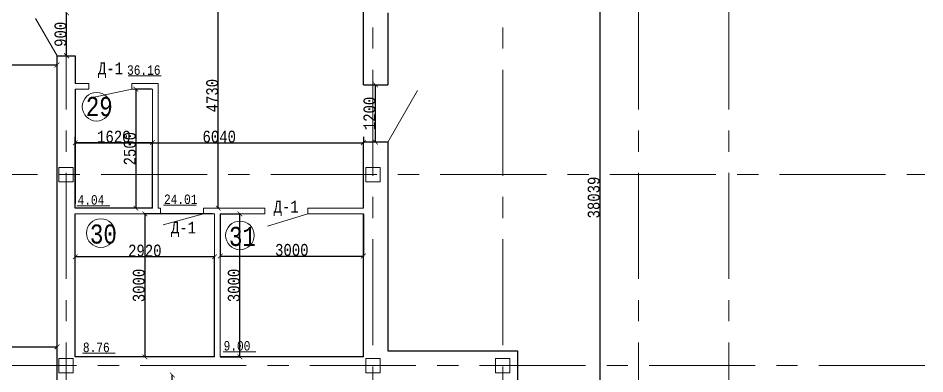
# Model space of a CAD drawing. Header units: millimetres. Extents: x -689206 to 4969298, y -1019800 to 703299.
# Drawn here: x 89436 to 108443, y -355628 to -348163 of the extents above; entities that cross this region are included whole.
import ezdxf

# ---------------------------------------------------------------- set-up
doc = ezdxf.new("R2010")
doc.units = ezdxf.units.MM
doc.linetypes.add('осеваяX2', pattern=[101.6, 63.5, -12.7, 12.7, -12.7])
doc.layers.add('РАЗМЕРЫ', color=7, linetype='Continuous', lineweight=9)
doc.layers.add('стены', color=7, linetype='Continuous', lineweight=20)
doc.layers.add('четотам', color=7, linetype='Continuous')
doc.styles.add('Аннотативный', font='isocteur.ttf', dxfattribs={"width": 0.7, "height": 250})
doc.dimstyles.new('Аннотативный', dxfattribs={"dimscale": 0, "dimtxt": 250, "dimasz": 100, "dimexe": 1.25, "dimexo": 0.625, "dimtad": 1, "dimdec": 0, "dimtxsty": 'Аннотативный', "dimblk": 'ARCHTICK', "dimcen": 2.5, "dimadec": 0, "dimazin": 0, "dimtfac": 1, "dimtdec": 0, "dimtmove": 0, "dimatfit": 3, "dimfxl": 1, "dimarcsym": 0})

# ---------------------------------------------------------------- blocks, each defined once
blk = doc.blocks.new('_ArchTick')
at = {"color": 0, "linetype": 'ByBlock', "const_width": 0.15}
blk.add_lwpolyline([(-0.5, -0.5), (0.5, 0.5)], dxfattribs=at)
blk = doc.blocks.new('*D1693')
at = {"layer": 'Defpoints', "color": 0, "lineweight": 20, "transparency": 16777216}
for p in [(93510, -352273), (92092, -355273), (93553, -355273)]:
    blk.add_point(p, dxfattribs=at)
at = {"layer": 'стены', "color": 0, "lineweight": -2, "transparency": 16777216}
for p, q in [((93509, -352273), (92091, -352273)), ((92092, -352273), (92092, -355273)), ((93552, -355273), (92091, -355273))]:
    blk.add_line(p, q, dxfattribs=at)
at = {"layer": 'стены', "color": 0, "lineweight": -2, "transparency": 16777216, "xscale": 100, "yscale": 100, "zscale": 100}
for p, rotation in [((92092, -352273), 90), ((92092, -355273), 270)]:
    blk.add_blockref('_ArchTick', p, dxfattribs=dict(at, rotation=rotation))
at = {"layer": 'стены', "color": 0, "lineweight": 5, "transparency": 16777216, "insert": (91967, -353773), "char_height": 250, "attachment_point": 5, "rotation": 90, "style": 'Аннотативный'}
blk.add_mtext('3000', dxfattribs=at)
blk = doc.blocks.new('*D1694')
at = {"layer": 'Defpoints', "color": 0, "lineweight": 20, "transparency": 16777216}
for p in [(90632, -353169), (90632, -355273), (93553, -355273)]:
    blk.add_point(p, dxfattribs=at)
at = {"layer": 'стены', "color": 0, "lineweight": -2, "transparency": 16777216}
for p, q in [((90632, -355273), (90632, -353167)), ((93553, -353169), (90632, -353169)), ((93553, -355273), (93553, -353167))]:
    blk.add_line(p, q, dxfattribs=at)
at = {"layer": 'стены', "color": 0, "lineweight": -2, "transparency": 16777216, "xscale": 100, "yscale": 100, "zscale": 100, "rotation": 180}
blk.add_blockref('_ArchTick', (90632, -353169), dxfattribs=at)
at = {"layer": 'стены', "color": 0, "lineweight": -2, "transparency": 16777216, "xscale": 100, "yscale": 100, "zscale": 100}
blk.add_blockref('_ArchTick', (93553, -353169), dxfattribs=at)
at = {"layer": 'стены', "color": 0, "lineweight": 5, "transparency": 16777216, "insert": (92092, -353043), "char_height": 250, "attachment_point": 5, "style": 'Аннотативный'}
blk.add_mtext('2920', dxfattribs=at)
blk = doc.blocks.new('*D1695')
at = {"layer": 'Defpoints', "color": 0, "lineweight": 20, "transparency": 16777216}
for p in [(93673, -352273), (96673, -352273), (96673, -353155)]:
    blk.add_point(p, dxfattribs=at)
at = {"layer": 'стены', "color": 0, "lineweight": -2, "transparency": 16777216}
for p, q in [((93673, -352274), (93673, -353156)), ((96673, -352274), (96673, -353156)), ((93673, -353155), (96673, -353155))]:
    blk.add_line(p, q, dxfattribs=at)
at = {"layer": 'стены', "color": 0, "lineweight": -2, "transparency": 16777216, "xscale": 100, "yscale": 100, "zscale": 100, "rotation": 180}
blk.add_blockref('_ArchTick', (93673, -353155), dxfattribs=at)
at = {"layer": 'стены', "color": 0, "lineweight": -2, "transparency": 16777216, "xscale": 100, "yscale": 100, "zscale": 100}
blk.add_blockref('_ArchTick', (96673, -353155), dxfattribs=at)
at = {"layer": 'стены', "color": 0, "lineweight": 5, "transparency": 16777216, "insert": (95173, -353029), "char_height": 250, "attachment_point": 5, "style": 'Аннотативный'}
blk.add_mtext('3000', dxfattribs=at)
blk = doc.blocks.new('*D1696')
at = {"layer": 'Defpoints', "color": 0, "lineweight": 20, "transparency": 16777216}
for p in [(96928, -349564), (96928, -349564), (96928, -350764)]:
    blk.add_point(p, dxfattribs=at)
at = {"layer": 'стены', "color": 0, "lineweight": -2, "transparency": 16777216}
for p, q in [((96928, -350764), (96928, -349564)), ((96929, -349564), (96929, -349564)), ((96929, -350764), (96929, -350764))]:
    blk.add_line(p, q, dxfattribs=at)
at = {"layer": 'стены', "color": 0, "lineweight": -2, "transparency": 16777216, "xscale": 100, "yscale": 100, "zscale": 100}
for p, rotation in [((96928, -349564), 90), ((96928, -350764), 270)]:
    blk.add_blockref('_ArchTick', p, dxfattribs=dict(at, rotation=rotation))
at = {"layer": 'стены', "color": 0, "lineweight": 5, "transparency": 16777216, "insert": (96802, -350164), "char_height": 250, "attachment_point": 5, "rotation": 90, "style": 'Аннотативный'}
blk.add_mtext('1200', dxfattribs=at)
blk = doc.blocks.new('*D1698')
at = {"layer": 'Defpoints', "color": 0, "lineweight": 20, "transparency": 16777216}
for p in [(93632, -347426), (93632, -347426), (93649, -352153)]:
    blk.add_point(p, dxfattribs=at)
at = {"layer": 'стены', "color": 0, "lineweight": -2, "transparency": 16777216}
for p, q in [((93632, -352153), (93632, -347426)), ((93633, -347426), (93633, -347426)), ((93648, -352153), (93631, -352153))]:
    blk.add_line(p, q, dxfattribs=at)
at = {"layer": 'стены', "color": 0, "lineweight": -2, "transparency": 16777216, "xscale": 100, "yscale": 100, "zscale": 100}
for p, rotation in [((93632, -347426), 90), ((93632, -352153), 270)]:
    blk.add_blockref('_ArchTick', p, dxfattribs=dict(at, rotation=rotation))
at = {"layer": 'стены', "color": 0, "lineweight": 5, "transparency": 16777216, "insert": (93506, -349790), "char_height": 250, "attachment_point": 5, "rotation": 90, "style": 'Аннотативный'}
blk.add_mtext('4730', dxfattribs=at)
blk = doc.blocks.new('*D1699')
at = {"layer": 'Defpoints', "color": 0, "lineweight": 20, "transparency": 16777216}
for p in [(90632, -350653), (96673, -350653), (96673, -350777)]:
    blk.add_point(p, dxfattribs=at)
at = {"layer": 'стены', "color": 0, "lineweight": -2, "transparency": 16777216}
for p, q in [((90632, -350654), (90632, -350778)), ((96673, -350654), (96673, -350778)), ((90632, -350777), (96673, -350777))]:
    blk.add_line(p, q, dxfattribs=at)
at = {"layer": 'стены', "color": 0, "lineweight": -2, "transparency": 16777216, "xscale": 100, "yscale": 100, "zscale": 100, "rotation": 180}
blk.add_blockref('_ArchTick', (90632, -350777), dxfattribs=at)
at = {"layer": 'стены', "color": 0, "lineweight": -2, "transparency": 16777216, "xscale": 100, "yscale": 100, "zscale": 100}
blk.add_blockref('_ArchTick', (96673, -350777), dxfattribs=at)
at = {"layer": 'стены', "color": 0, "lineweight": 5, "transparency": 16777216, "insert": (93652, -350652), "char_height": 250, "attachment_point": 5, "style": 'Аннотативный'}
blk.add_mtext('6040', dxfattribs=at)
blk = doc.blocks.new('*D1700')
at = {"layer": 'Defpoints', "color": 0, "lineweight": 20, "transparency": 16777216}
for p in [(90442, -348053), (90452, -348053), (90442, -348953)]:
    blk.add_point(p, dxfattribs=at)
at = {"layer": 'стены', "color": 0, "lineweight": -2, "transparency": 16777216}
for p, q in [((90443, -348053), (90453, -348053)), ((90452, -348953), (90452, -348053)), ((90443, -348953), (90453, -348953))]:
    blk.add_line(p, q, dxfattribs=at)
at = {"layer": 'стены', "color": 0, "lineweight": -2, "transparency": 16777216, "xscale": 100, "yscale": 100, "zscale": 100}
for p, rotation in [((90452, -348053), 90), ((90452, -348953), 270)]:
    blk.add_blockref('_ArchTick', p, dxfattribs=dict(at, rotation=rotation))
at = {"layer": 'стены', "color": 0, "lineweight": 5, "transparency": 16777216, "insert": (90326, -348503), "char_height": 250, "attachment_point": 5, "rotation": 90, "style": 'Аннотативный'}
blk.add_mtext('900', dxfattribs=at)
blk = doc.blocks.new('*D1710')
at = {"layer": 'Defpoints', "color": 0, "lineweight": 20, "transparency": 16777216}
for p in [(83372, -349147), (90252, -349147), (90252, -349147)]:
    blk.add_point(p, dxfattribs=at)
at = {"layer": 'стены', "color": 0, "lineweight": -2, "transparency": 16777216}
for p, q in [((83372, -349147), (83372, -349146)), ((83372, -349147), (90252, -349147)), ((90252, -349147), (90252, -349146))]:
    blk.add_line(p, q, dxfattribs=at)
at = {"layer": 'стены', "color": 0, "lineweight": -2, "transparency": 16777216, "xscale": 100, "yscale": 100, "zscale": 100, "rotation": 180}
blk.add_blockref('_ArchTick', (83372, -349147), dxfattribs=at)
at = {"layer": 'стены', "color": 0, "lineweight": -2, "transparency": 16777216, "xscale": 100, "yscale": 100, "zscale": 100}
blk.add_blockref('_ArchTick', (90252, -349147), dxfattribs=at)
at = {"layer": 'стены', "color": 0, "lineweight": 5, "transparency": 16777216, "insert": (86812, -349022), "char_height": 250, "attachment_point": 5, "style": 'Аннотативный'}
blk.add_mtext('6880', dxfattribs=at)
blk = doc.blocks.new('*D1741')
at = {"layer": 'Defpoints', "color": 0, "lineweight": 20, "transparency": 16777216}
for p in [(92668, -355653), (92668, -355653), (92668, -359067)]:
    blk.add_point(p, dxfattribs=at)
at = {"layer": 'РАЗМЕРЫ', "color": 0, "lineweight": -2, "transparency": 16777216}
for p, q in [((92668, -359067), (92668, -355653)), ((92669, -355653), (92670, -355653)), ((92669, -359067), (92670, -359067))]:
    blk.add_line(p, q, dxfattribs=at)
at = {"layer": 'РАЗМЕРЫ', "color": 0, "lineweight": -2, "transparency": 16777216, "xscale": 100, "yscale": 100, "zscale": 100}
for p, rotation in [((92668, -355653), 90), ((92668, -359067), 270)]:
    blk.add_blockref('_ArchTick', p, dxfattribs=dict(at, rotation=rotation))
at = {"layer": 'РАЗМЕРЫ', "color": 0, "lineweight": 5, "transparency": 16777216, "insert": (92543, -357360), "char_height": 250, "attachment_point": 5, "rotation": 90, "style": 'Аннотативный'}
blk.add_mtext('3410', dxfattribs=at)
blk = doc.blocks.new('*D1835')
at = {"layer": 'Defpoints', "color": 0, "linetype": 'ByBlock', "lineweight": 20, "transparency": 16777216}
for p in [(83370, -355061), (90252, -355060), (90252, -355060)]:
    blk.add_point(p, dxfattribs=at)
at = {"layer": 'РАЗМЕРЫ', "color": 0, "linetype": 'ByBlock', "lineweight": -2, "transparency": 16777216}
for p, q in [((83370, -355060), (83370, -355059)), ((83370, -355060), (90252, -355060)), ((90252, -355060), (90252, -355059))]:
    blk.add_line(p, q, dxfattribs=at)
at = {"layer": 'РАЗМЕРЫ', "color": 0, "linetype": 'ByBlock', "lineweight": -2, "transparency": 16777216, "xscale": 100, "yscale": 100, "zscale": 100, "rotation": 180}
blk.add_blockref('_ArchTick', (83370, -355060), dxfattribs=at)
at = {"layer": 'РАЗМЕРЫ', "color": 0, "linetype": 'ByBlock', "lineweight": -2, "transparency": 16777216, "xscale": 100, "yscale": 100, "zscale": 100}
blk.add_blockref('_ArchTick', (90252, -355060), dxfattribs=at)
at = {"layer": 'РАЗМЕРЫ', "color": 0, "linetype": 'ByBlock', "lineweight": 5, "transparency": 16777216, "insert": (86811, -354935), "char_height": 250, "attachment_point": 5, "style": 'Аннотативный'}
blk.add_mtext('6880', dxfattribs=at)
blk = doc.blocks.new('*D1825')
at = {"layer": 'Defpoints', "color": 0, "linetype": 'ByBlock', "lineweight": 20, "transparency": 16777216}
for p in [(93673, -352273), (94085, -352273), (93673, -355273)]:
    blk.add_point(p, dxfattribs=at)
at = {"layer": 'РАЗМЕРЫ', "color": 0, "linetype": 'ByBlock', "lineweight": -2, "transparency": 16777216}
for p, q in [((93674, -352273), (94086, -352273)), ((94085, -355273), (94085, -352273)), ((93674, -355273), (94086, -355273))]:
    blk.add_line(p, q, dxfattribs=at)
at = {"layer": 'РАЗМЕРЫ', "color": 0, "linetype": 'ByBlock', "lineweight": -2, "transparency": 16777216, "xscale": 100, "yscale": 100, "zscale": 100}
for p, rotation in [((94085, -352273), 90), ((94085, -355273), 270)]:
    blk.add_blockref('_ArchTick', p, dxfattribs=dict(at, rotation=rotation))
at = {"layer": 'РАЗМЕРЫ', "color": 0, "linetype": 'ByBlock', "lineweight": 5, "transparency": 16777216, "insert": (93959, -353773), "char_height": 250, "attachment_point": 5, "rotation": 90, "style": 'Аннотативный'}
blk.add_mtext('3000', dxfattribs=at)
blk = doc.blocks.new('*D1826')
at = {"layer": 'Defpoints', "color": 0, "linetype": 'ByBlock', "lineweight": 20, "transparency": 16777216}
for p in [(92230, -349653), (91905, -352153), (92252, -352153)]:
    blk.add_point(p, dxfattribs=at)
at = {"layer": 'РАЗМЕРЫ', "color": 0, "linetype": 'ByBlock', "lineweight": -2, "transparency": 16777216}
for p, q in [((92229, -349653), (91903, -349653)), ((91905, -349653), (91905, -352153)), ((92251, -352153), (91903, -352153))]:
    blk.add_line(p, q, dxfattribs=at)
at = {"layer": 'РАЗМЕРЫ', "color": 0, "linetype": 'ByBlock', "lineweight": -2, "transparency": 16777216, "xscale": 100, "yscale": 100, "zscale": 100}
for p, rotation in [((91905, -349653), 90), ((91905, -352153), 270)]:
    blk.add_blockref('_ArchTick', p, dxfattribs=dict(at, rotation=rotation))
at = {"layer": 'РАЗМЕРЫ', "color": 0, "linetype": 'ByBlock', "lineweight": 5, "transparency": 16777216, "insert": (91779, -350903), "char_height": 250, "attachment_point": 5, "rotation": 90, "style": 'Аннотативный'}
blk.add_mtext('2500', dxfattribs=at)
blk = doc.blocks.new('*D1827')
at = {"layer": 'Defpoints', "color": 0, "linetype": 'ByBlock', "lineweight": 20, "transparency": 16777216}
for p in [(90632, -350777), (90632, -352153), (92252, -352153)]:
    blk.add_point(p, dxfattribs=at)
at = {"layer": 'РАЗМЕРЫ', "color": 0, "linetype": 'ByBlock', "lineweight": -2, "transparency": 16777216}
for p, q in [((90632, -352153), (90632, -350776)), ((92252, -350777), (90632, -350777)), ((92252, -352153), (92252, -350776))]:
    blk.add_line(p, q, dxfattribs=at)
at = {"layer": 'РАЗМЕРЫ', "color": 0, "linetype": 'ByBlock', "lineweight": -2, "transparency": 16777216, "xscale": 100, "yscale": 100, "zscale": 100, "rotation": 180}
blk.add_blockref('_ArchTick', (90632, -350777), dxfattribs=at)
at = {"layer": 'РАЗМЕРЫ', "color": 0, "linetype": 'ByBlock', "lineweight": -2, "transparency": 16777216, "xscale": 100, "yscale": 100, "zscale": 100}
blk.add_blockref('_ArchTick', (92252, -350777), dxfattribs=at)
at = {"layer": 'РАЗМЕРЫ', "color": 0, "linetype": 'ByBlock', "lineweight": 5, "transparency": 16777216, "insert": (91442, -350652), "char_height": 250, "attachment_point": 5, "style": 'Аннотативный'}
blk.add_mtext('1620', dxfattribs=at)
blk = doc.blocks.new('*D4821')
at = {"layer": 'Defpoints', "color": 0, "lineweight": 5, "ltscale": 35, "transparency": 16777216}
for p in [(102345, -332908), (101627, -370947), (102345, -370947)]:
    blk.add_point(p, dxfattribs=at)
at = {"layer": 'РАЗМЕРЫ', "color": 0, "lineweight": -2, "ltscale": 35, "transparency": 16777216}
for p, q in [((102344, -332908), (101626, -332908)), ((101627, -332908), (101627, -370947)), ((102344, -370947), (101626, -370947))]:
    blk.add_line(p, q, dxfattribs=at)
at = {"layer": 'РАЗМЕРЫ', "color": 0, "lineweight": -2, "ltscale": 35, "transparency": 16777216, "xscale": 100, "yscale": 100, "zscale": 100}
for p, rotation in [((101627, -332908), 90), ((101627, -370947), 270)]:
    blk.add_blockref('_ArchTick', p, dxfattribs=dict(at, rotation=rotation))
at = {"layer": 'РАЗМЕРЫ', "color": 0, "lineweight": 5, "ltscale": 35, "transparency": 16777216, "insert": (101502, -351928), "char_height": 250, "attachment_point": 5, "rotation": 90, "style": 'Аннотативный'}
blk.add_mtext('38039', dxfattribs=at)

msp = doc.modelspace()

# ---------------------------------------------------------------- linework, layer by layer
at = {"layer": 'РАЗМЕРЫ', "linetype": 'осеваяX2', "lineweight": 5, "ltscale": 35}
for p, q in [((96872.6, -379917.7), (96872.6, -330076.4)), ((99595, -379917.7), (99595, -330076.4)), ((104334.2, -330076.4), (104334.2, -379917.7)), ((108442.7, -355453.3), (41390, -355453.3))]:
    msp.add_line(p, q, dxfattribs=at)
at = {"layer": 'РАЗМЕРЫ'}
for p, q in [((91745.4, -349373), (92434.6, -349373)), ((90670.3, -352101.6), (91359.5, -352101.6)), ((92481.6, -352088.9), (93170.9, -352088.9)), ((90782.6, -355196.4), (91471.8, -355196.4)), ((93731.8, -355163), (94421.1, -355163))]:
    msp.add_line(p, q, dxfattribs=at)
at = {"layer": 'РАЗМЕРЫ', "linetype": 'ByBlock', "lineweight": 13}
for p, q in [((90632.1, -349533.3), (90921.1, -349533.3)), ((90632.1, -349653.3), (90921.1, -349653.3)), ((90921.1, -349653.3), (90921.1, -349533.3)), ((91821.1, -349533.3), (92372.1, -349533.3)), ((91821.1, -349533.3), (91821.1, -349653.3)), ((92252.1, -349653.3), (92252.1, -352153.3)), ((92372.1, -349533.3), (92372.1, -352153.3))]:
    msp.add_line(p, q, dxfattribs=at)
at = {"layer": 'РАЗМЕРЫ', "linetype": 'ByBlock', "lineweight": 9}
msp.add_line((91821.1, -349653.3), (90996.4, -349828.7), dxfattribs=at)
at = {"layer": 'РАЗМЕРЫ', "linetype": 'ByBlock', "lineweight": 20}
msp.add_line((91821.1, -349653.3), (92252.1, -349653.3), dxfattribs=at)
at = {"layer": 'стены', "linetype": 'осеваяX2', "lineweight": 5, "ltscale": 35}
for p, q in [((90442.7, -330076.4), (90442.7, -379917.7)), ((102442.7, -330076.4), (102442.7, -379917.7)), ((41390, -351445.4), (108442.7, -351445.4))]:
    msp.add_line(p, q, dxfattribs=at)
at = {"layer": 'стены', "lineweight": 30}
for p, q in [((96672.9, -349563.5), (96672.9, -347543.3)), ((97182.9, -348053.3), (97182.9, -349563.5)), ((90252.1, -356053.1), (90252.1, -348953.4)), ((90252.1, -348953.4), (90632.1, -348953.4)), ((90632.1, -348953.4), (90632.1, -349533.3)), ((90632.1, -349653.3), (90632.1, -352053.4)), ((96672.9, -349563.5), (97182.9, -349563.5)), ((90632.1, -352153.3), (90632.1, -350653.3)), ((96672.9, -352153.3), (96672.9, -350763.5)), ((97182.9, -350763.5), (96672.9, -350763.5)), ((97182.9, -350763.5), (97182.9, -355143.3)), ((90632.1, -355273.3), (90632.1, -352273.3)), ((96672.9, -355273.3), (96672.9, -352273.3)), ((96672.9, -355273.3), (96672.9, -352273.3)), ((97182.9, -355143.3), (99905, -355143.3)), ((99905, -355143.3), (99905, -356373.2)), ((93552.9, -355273.3), (90632.1, -355273.3)), ((96672.9, -355273.3), (93672.9, -355273.3))]:
    msp.add_line(p, q, dxfattribs=at)
at = {"layer": 'стены', "lineweight": 9}
for p, q in [((90252.1, -348953.4), (89802, -348173.8)), ((93321.8, -352273.3), (92476.7, -352499.4)), ((95508.1, -352273.3), (94666.8, -352526.6))]:
    msp.add_line(p, q, dxfattribs=at)
at = {"layer": 'стены', "lineweight": 20}
msp.add_line((97182.9, -350763.5), (97807.1, -349682.5), dxfattribs=at)
at = {"layer": 'стены', "lineweight": 25}
for p, q in [((92132.1, -352153.3), (90632.1, -352153.3)), ((92252.1, -352153.3), (92132.1, -352153.3))]:
    msp.add_line(p, q, dxfattribs=at)
at = {"layer": 'стены', "lineweight": 13}
for p, q in [((90632.1, -352153.3), (92132.1, -352153.3)), ((92421.8, -352153.3), (92372.1, -352153.3)), ((92421.8, -352153.3), (92421.8, -352273.3)), ((94608.1, -352153.3), (93321.8, -352153.3)), ((93321.8, -352273.3), (93321.8, -352153.3)), ((94608.1, -352153.3), (94608.1, -352273.3)), ((96672.9, -352153.3), (95508.1, -352153.3)), ((95508.1, -352273.3), (95508.1, -352153.3)), ((92421.8, -352273.3), (90632.1, -352273.3)), ((93552.9, -352273.3), (93321.8, -352273.3)), ((93552.9, -352273.3), (93552.9, -355273.3)), ((94608.1, -352273.3), (93672.9, -352273.3)), ((93672.9, -352273.3), (93672.9, -355273.3)), ((96672.9, -352273.3), (95508.1, -352273.3))]:
    msp.add_line(p, q, dxfattribs=at)
at = {"layer": 'стены', "lineweight": 20}
for points in [[(90292.7, -351295.4), (90592.7, -351295.4), (90592.7, -351595.4), (90292.7, -351595.4)], [(96722.6, -351295.4), (97022.6, -351295.4), (97022.6, -351595.4), (96722.6, -351595.4)], [(90292.7, -355303.3), (90592.7, -355303.3), (90592.7, -355603.3), (90292.7, -355603.3)], [(96722.6, -355303.3), (97022.6, -355303.3), (97022.6, -355603.3), (96722.6, -355603.3)], [(99445, -355303.3), (99745, -355303.3), (99745, -355603.3), (99445, -355603.3)]]:
    msp.add_lwpolyline(points, close=True, dxfattribs=at)
at = {"layer": 'четотам', "lineweight": 13}
for centre in [(91080, -350023), (91170, -352673), (94084.7, -352723)]:
    msp.add_circle(centre, 300, dxfattribs=at)

# ---------------------------------------------------------------- texts
at = {"layer": 'РАЗМЕРЫ', "lineweight": 20, "ltscale": 150, "char_height": 250, "width": 922.913, "attachment_point": 1, "style": 'Аннотативный'}
for insert in [(91110, -349092.5), (94790, -351992.5), (92640, -352432.5)]:
    msp.add_mtext('Д-1', dxfattribs=dict(at, insert=insert))
at = {"layer": 'РАЗМЕРЫ', "char_height": 200, "width": 656.117, "attachment_point": 1, "style": 'Аннотативный'}
for s, insert in [('36.16', (91719.9, -349153.6)), ('4.04', (90682, -351877.5)), ('24.01', (92493.3, -351864.9)), ('8.76', (90794.3, -354972.3)), ('9.00', (93743.5, -354939))]:
    msp.add_mtext(s, dxfattribs=dict(at, insert=insert))
at = {"layer": 'РАЗМЕРЫ', "lineweight": 13, "ltscale": 150, "char_height": 401.1, "width": 1460, "attachment_point": 1, "style": 'Аннотативный'}
for s, insert in [('29', (90855.8, -349817.1)), ('30', (90942, -352493.1)), ('31', (93856.7, -352543.1))]:
    msp.add_mtext(s, dxfattribs=dict(at, insert=insert))

# ---------------------------------------------------------------- dimensions: what is measured, and where the dimension line sits
at = {"layer": 'РАЗМЕРЫ', "lineweight": 5, "ltscale": 35}
dim = msp.add_linear_dim(base=(101627.3, -370947.4), p1=(102345, -332908.1), p2=(102345, -370947.4), angle=90, dimstyle='Аннотативный', dxfattribs=at)
dim.commit()
dim.dimension.update_dxf_attribs({"geometry": '*D4821', "text_midpoint": (101501.7, -351927.8)})
at = {"layer": 'РАЗМЕРЫ', "linetype": 'ByBlock', "lineweight": 5}
for base, p1, p2, picture, middle in [((91904.6, -352153.3), (92230, -349653.3), (92252.1, -352153.3), '*D1826', (91779, -350903.3)), ((94084.7, -352273.3), (93672.9, -355273.3), (93672.9, -352273.3), '*D1825', (93959, -353773.3))]:
    dim = msp.add_linear_dim(base=base, p1=p1, p2=p2, angle=90, dimstyle='Аннотативный', dxfattribs=at)
    dim.commit()
    dim.dimension.update_dxf_attribs({"geometry": picture, "text_midpoint": middle})
dim = msp.add_linear_dim(base=(90632.1, -350777.2), p1=(92252.1, -352153.3), p2=(90632.1, -352153.3), dimstyle='Аннотативный', dxfattribs=at)
dim.commit()
dim.dimension.update_dxf_attribs({"geometry": '*D1827', "text_midpoint": (91442.1, -350651.6)})
dim = msp.add_linear_dim(base=(90252.1, -355060.4), p1=(83370.1, -355060.5), p2=(90252.1, -355060.4), text='6880', dimstyle='Аннотативный', dxfattribs=at)
dim.commit()
dim.dimension.update_dxf_attribs({"geometry": '*D1835', "text_midpoint": (86811.1, -354934.8)})
at = {"layer": 'РАЗМЕРЫ', "lineweight": 5}
dim = msp.add_linear_dim(base=(92668.3, -355653.3), p1=(92668.3, -359067.4), p2=(92668.3, -355653.3), angle=90, text='3410', dimstyle='Аннотативный', dxfattribs=at)
dim.commit()
dim.dimension.update_dxf_attribs({"geometry": '*D1741', "text_midpoint": (92542.7, -357360.4)})
at = {"layer": 'стены', "lineweight": 5}
dim = msp.add_linear_dim(base=(93632, -347426.2), p1=(93648.9, -352153.3), p2=(93632, -347426.2), angle=90, text='4730', dimstyle='Аннотативный', dxfattribs=at)
dim.commit()
dim.dimension.update_dxf_attribs({"geometry": '*D1698', "text_midpoint": (93506.4, -349789.7)})
for base, p1, p2, picture, middle in [((90451.9, -348053.4), (90442.1, -348953.4), (90442.1, -348053.4), '*D1700', (90326.3, -348503.4)), ((96927.9, -349563.5), (96927.9, -350763.5), (96927.9, -349563.5), '*D1696', (96802.3, -350163.5)), ((92092.5, -355273.3), (93510, -352273.3), (93552.9, -355273.3), '*D1693', (91966.9, -353773.3))]:
    dim = msp.add_linear_dim(base=base, p1=p1, p2=p2, angle=90, dimstyle='Аннотативный', dxfattribs=at)
    dim.commit()
    dim.dimension.update_dxf_attribs({"geometry": picture, "text_midpoint": middle})
dim = msp.add_aligned_dim(p1=(83371.8, -349147.3), p2=(90252.1, -349147.3), distance=0, dimstyle='Аннотативный', dxfattribs=at)
dim.commit()
dim.dimension.update_dxf_attribs({"geometry": '*D1710', "text_midpoint": (86812, -349021.7)})
for base, p1, p2, text, picture, middle in [((96672.9, -350777.2), (90632.1, -350653.3), (96672.9, -350653.3), '6040', '*D1699', (93652.5, -350651.6)), ((90632.1, -353168.7), (93552.9, -355273.3), (90632.1, -355273.3), '2920', '*D1694', (92092.5, -353043))]:
    dim = msp.add_linear_dim(base=base, p1=p1, p2=p2, text=text, dimstyle='Аннотативный', dxfattribs=at)
    dim.commit()
    dim.dimension.update_dxf_attribs({"geometry": picture, "text_midpoint": middle})
dim = msp.add_linear_dim(base=(96672.9, -353155.1), p1=(93672.9, -352273.3), p2=(96672.9, -352273.3), dimstyle='Аннотативный', dxfattribs=at)
dim.commit()
dim.dimension.update_dxf_attribs({"geometry": '*D1695', "text_midpoint": (95172.9, -353029.4)})

doc.saveas('drawing.dxf')
